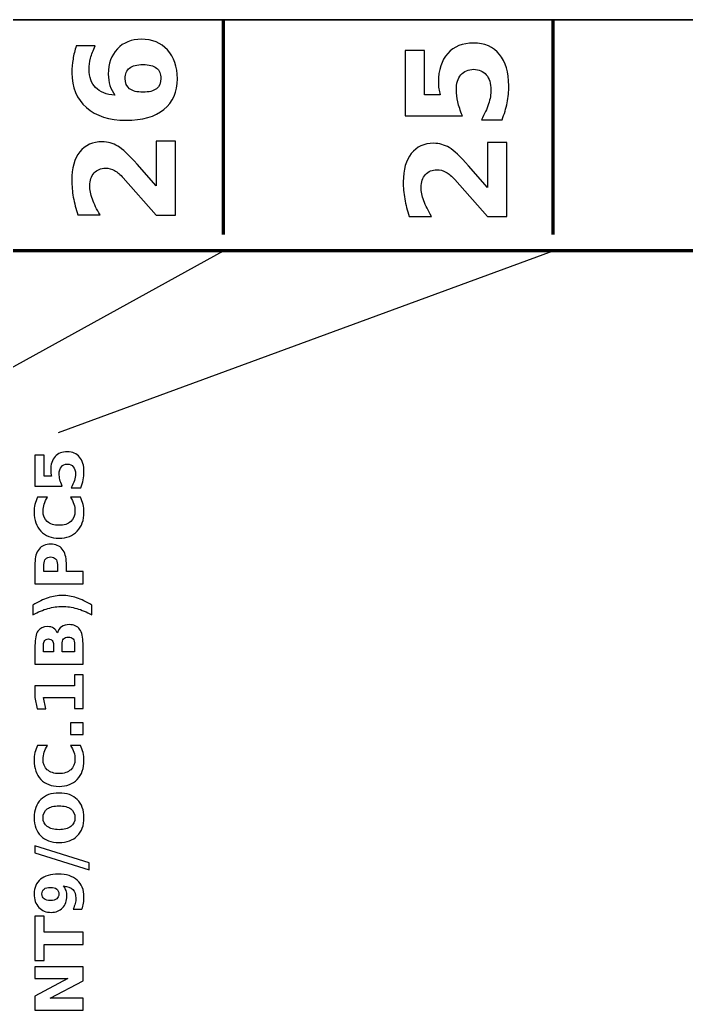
# Model space of a CAD drawing. Header units: centimetres. Extents: x -16.5 to -4.5, y -20.9 to -8.8.
# Drawn here: x -8.617 to -6.597, y -11.869 to -8.85 of the extents above; entities that cross this region are included whole.
import ezdxf

# ---------------------------------------------------------------- set-up
doc = ezdxf.new("R2010")
doc.units = ezdxf.units.CM
doc.header["$MEASUREMENT"] = 0
doc.layers.add('Layer 1', color=7, linetype='Continuous')

msp = doc.modelspace()

# ---------------------------------------------------------------- linework, layer by layer
at = {"layer": 'Layer 1', "color": 7, "lineweight": 35}
msp.add_open_spline([(-16.5, -8.85), (-16.5, -8.85), (-4.5, -8.85), (-4.5, -8.85), (-4.5, -8.85), (-4.5, -8.85), (-4.5, -20.85), (-4.5, -20.85), (-4.5, -20.85), (-4.5, -20.85), (-16.5, -20.85), (-16.5, -20.85), (-16.5, -20.85), (-16.5, -20.85), (-16.5, -8.85), (-16.5, -8.85)], degree=3, knots=[0, 0, 0, 0, 0.25, 0.25, 0.25, 0.25, 0.5, 0.5, 0.5, 0.5, 0.75, 0.75, 0.75, 0.75, 1, 1, 1, 1], dxfattribs=at)
at = {"layer": 'Layer 1', "color": 250, "lineweight": 106}
for points in [[(-8, -9.5), (-8, -9.5), (-8.00002, -8.85001), (-8.00002, -8.85001)], [(-7, -9.5), (-7, -9.5), (-7.00002, -8.85001), (-7.00002, -8.85001)], [(-8, -9.5), (-8, -9.5), (-8.00002, -9.05001), (-8.00002, -9.05001)], [(-7, -9.5), (-7, -9.5), (-7.00002, -9.05001), (-7.00002, -9.05001)]]:
    msp.add_open_spline(points, degree=3, dxfattribs=at)
at = {"layer": 'Layer 1', "color": 250}
for points, knots in [([(-8.44625, -8.92889), (-8.44625, -8.92889), (-8.38918, -8.92889), (-8.38918, -8.92889), (-8.38918, -8.92889), (-8.39538, -8.94201), (-8.39997, -8.95429), (-8.40293, -8.96586), (-8.40293, -8.96586), (-8.4059, -8.97743), (-8.40738, -8.98879), (-8.40738, -8.9998), (-8.40738, -8.9998), (-8.40738, -9.02351), (-8.40082, -9.04192), (-8.38762, -9.05518), (-8.38762, -9.05518), (-8.3745, -9.06838), (-8.35496, -9.07614), (-8.32906, -9.07833), (-8.32906, -9.07833), (-8.33577, -9.06923), (-8.34085, -9.05935), (-8.34423, -9.04876), (-8.34423, -9.04876), (-8.34762, -9.03818), (-8.34931, -9.02661), (-8.34931, -9.01405), (-8.34931, -9.01405), (-8.34931, -8.98251), (-8.34007, -8.95704), (-8.32158, -8.93771), (-8.32158, -8.93771), (-8.30317, -8.91831), (-8.27897, -8.90864), (-8.24905, -8.90864), (-8.24905, -8.90864), (-8.21596, -8.90864), (-8.1895, -8.91944), (-8.16954, -8.9411), (-8.16954, -8.9411), (-8.14964, -8.96269), (-8.13969, -8.99176), (-8.13969, -9.02809), (-8.13969, -9.02809), (-8.13969, -9.06817), (-8.15324, -9.09921), (-8.18033, -9.12122), (-8.18033, -9.12122), (-8.20736, -9.14317), (-8.24581, -9.15417), (-8.29555, -9.15417), (-8.29555, -9.15417), (-8.34649, -9.15417), (-8.38656, -9.14133), (-8.4157, -9.11565), (-8.4157, -9.11565), (-8.44484, -9.0899), (-8.45945, -9.05469), (-8.45945, -9.00989), (-8.45945, -9.00989), (-8.45945, -8.99571), (-8.45832, -8.98195), (-8.45613, -8.96854), (-8.45613, -8.96854), (-8.45394, -8.95521), (-8.45063, -8.94201), (-8.44625, -8.92889)], [0, 0, 0, 0, 0.0588235, 0.0588235, 0.0588235, 0.0588235, 0.1176471, 0.1176471, 0.1176471, 0.1176471, 0.1764706, 0.1764706, 0.1764706, 0.1764706, 0.2352941, 0.2352941, 0.2352941, 0.2352941, 0.2941176, 0.2941176, 0.2941176, 0.2941176, 0.3529412, 0.3529412, 0.3529412, 0.3529412, 0.4117647, 0.4117647, 0.4117647, 0.4117647, 0.4705882, 0.4705882, 0.4705882, 0.4705882, 0.5294118, 0.5294118, 0.5294118, 0.5294118, 0.5882353, 0.5882353, 0.5882353, 0.5882353, 0.6470588, 0.6470588, 0.6470588, 0.6470588, 0.7058824, 0.7058824, 0.7058824, 0.7058824, 0.7647059, 0.7647059, 0.7647059, 0.7647059, 0.8235294, 0.8235294, 0.8235294, 0.8235294, 0.8823529, 0.8823529, 0.8823529, 0.8823529, 0.9411765, 0.9411765, 0.9411765, 0.9411765, 1, 1, 1, 1]), ([(-7.44927, -9.14028), (-7.44927, -9.14028), (-7.44927, -8.94244), (-7.44927, -8.94244), (-7.44927, -8.94244), (-7.44927, -8.94244), (-7.39078, -8.94244), (-7.39078, -8.94244), (-7.39078, -8.94244), (-7.39078, -8.94244), (-7.39078, -9.07685), (-7.39078, -9.07685), (-7.39078, -9.07685), (-7.39078, -9.07685), (-7.34301, -9.07685), (-7.34301, -9.07685), (-7.34301, -9.07685), (-7.34463, -9.07078), (-7.3459, -9.06471), (-7.34682, -9.05857), (-7.34682, -9.05857), (-7.34774, -9.05244), (-7.34816, -9.04602), (-7.34816, -9.03945), (-7.34816, -9.03945), (-7.34816, -9.00178), (-7.33878, -8.9725), (-7.31994, -8.95154), (-7.31994, -8.95154), (-7.30117, -8.93059), (-7.27493, -8.92015), (-7.24134, -8.92015), (-7.24134, -8.92015), (-7.20797, -8.92015), (-7.18186, -8.93158), (-7.16296, -8.95436), (-7.16296, -8.95436), (-7.14412, -8.97715), (-7.13466, -9.00883), (-7.13466, -9.04933), (-7.13466, -9.04933), (-7.13466, -9.06683), (-7.13636, -9.08419), (-7.13974, -9.10133), (-7.13974, -9.10133), (-7.14313, -9.11848), (-7.14821, -9.13555), (-7.15512, -9.15248), (-7.15512, -9.15248), (-7.15512, -9.15248), (-7.21778, -9.15248), (-7.21778, -9.15248), (-7.21778, -9.15248), (-7.20811, -9.13569), (-7.20091, -9.11975), (-7.19605, -9.10465), (-7.19605, -9.10465), (-7.19125, -9.08955), (-7.18885, -9.0753), (-7.18885, -9.06196), (-7.18885, -9.06196), (-7.18885, -9.04263), (-7.19358, -9.02746), (-7.20303, -9.01638), (-7.20303, -9.01638), (-7.21241, -9.00531), (-7.22518, -8.99973), (-7.24127, -8.99973), (-7.24127, -8.99973), (-7.25757, -8.99973), (-7.27034, -9.00531), (-7.27972, -9.01638), (-7.27972, -9.01638), (-7.28911, -9.02746), (-7.29376, -9.04263), (-7.29376, -9.06196), (-7.29376, -9.06196), (-7.29376, -9.07339), (-7.29228, -9.0856), (-7.28932, -9.09851), (-7.28932, -9.09851), (-7.28636, -9.11149), (-7.28177, -9.12539), (-7.27556, -9.14028), (-7.27556, -9.14028), (-7.27556, -9.14028), (-7.44927, -9.14028), (-7.44927, -9.14028)], [0, 0, 0, 0, 0.0454545, 0.0454545, 0.0454545, 0.0454545, 0.0909091, 0.0909091, 0.0909091, 0.0909091, 0.1363636, 0.1363636, 0.1363636, 0.1363636, 0.1818182, 0.1818182, 0.1818182, 0.1818182, 0.2272727, 0.2272727, 0.2272727, 0.2272727, 0.2727273, 0.2727273, 0.2727273, 0.2727273, 0.3181818, 0.3181818, 0.3181818, 0.3181818, 0.3636364, 0.3636364, 0.3636364, 0.3636364, 0.4090909, 0.4090909, 0.4090909, 0.4090909, 0.4545455, 0.4545455, 0.4545455, 0.4545455, 0.5, 0.5, 0.5, 0.5, 0.5454545, 0.5454545, 0.5454545, 0.5454545, 0.5909091, 0.5909091, 0.5909091, 0.5909091, 0.6363636, 0.6363636, 0.6363636, 0.6363636, 0.6818182, 0.6818182, 0.6818182, 0.6818182, 0.7272727, 0.7272727, 0.7272727, 0.7272727, 0.7727273, 0.7727273, 0.7727273, 0.7727273, 0.8181818, 0.8181818, 0.8181818, 0.8181818, 0.8636364, 0.8636364, 0.8636364, 0.8636364, 0.9090909, 0.9090909, 0.9090909, 0.9090909, 0.9545455, 0.9545455, 0.9545455, 0.9545455, 1, 1, 1, 1]), ([(-8.29802, -9.02725), (-8.29802, -9.04121), (-8.2935, -9.05166), (-8.28447, -9.05857), (-8.28447, -9.05857), (-8.27544, -9.06556), (-8.26189, -9.06901), (-8.24383, -9.06901), (-8.24383, -9.06901), (-8.22584, -9.06901), (-8.21229, -9.06556), (-8.20326, -9.05857), (-8.20326, -9.05857), (-8.19423, -9.05166), (-8.18972, -9.04121), (-8.18972, -9.02725), (-8.18972, -9.02725), (-8.18972, -9.0132), (-8.19423, -9.00269), (-8.20326, -8.99578), (-8.20326, -8.99578), (-8.21229, -8.98879), (-8.22584, -8.98534), (-8.24383, -8.98534), (-8.24383, -8.98534), (-8.26189, -8.98534), (-8.27544, -8.98879), (-8.28447, -8.99578), (-8.28447, -8.99578), (-8.2935, -9.00269), (-8.29802, -9.0132), (-8.29802, -9.02725)], [0, 0, 0, 0, 0.125, 0.125, 0.125, 0.125, 0.25, 0.25, 0.25, 0.25, 0.375, 0.375, 0.375, 0.375, 0.5, 0.5, 0.5, 0.5, 0.625, 0.625, 0.625, 0.625, 0.75, 0.75, 0.75, 0.75, 0.875, 0.875, 0.875, 0.875, 1, 1, 1, 1]), ([(-8.20418, -9.353), (-8.20418, -9.353), (-8.20418, -9.21718), (-8.20418, -9.21718), (-8.20418, -9.21718), (-8.20418, -9.21718), (-8.14569, -9.21718), (-8.14569, -9.21718), (-8.14569, -9.21718), (-8.14569, -9.21718), (-8.14569, -9.44148), (-8.14569, -9.44148), (-8.14569, -9.44148), (-8.14569, -9.44148), (-8.20418, -9.44148), (-8.20418, -9.44148), (-8.20418, -9.44148), (-8.20418, -9.44148), (-8.30359, -9.3288), (-8.30359, -9.3288), (-8.30359, -9.3288), (-8.31269, -9.31871), (-8.32158, -9.3113), (-8.33026, -9.3065), (-8.33026, -9.3065), (-8.33894, -9.30164), (-8.34797, -9.29924), (-8.35736, -9.29924), (-8.35736, -9.29924), (-8.37182, -9.29924), (-8.38346, -9.30411), (-8.39228, -9.31384), (-8.39228, -9.31384), (-8.4011, -9.32351), (-8.40547, -9.33642), (-8.40547, -9.35258), (-8.40547, -9.35258), (-8.40547, -9.36499), (-8.40279, -9.37854), (-8.3975, -9.39329), (-8.3975, -9.39329), (-8.39221, -9.40803), (-8.38431, -9.42384), (-8.37386, -9.44063), (-8.37386, -9.44063), (-8.37386, -9.44063), (-8.44167, -9.44063), (-8.44167, -9.44063), (-8.44167, -9.44063), (-8.44759, -9.42271), (-8.45211, -9.405), (-8.45521, -9.3875), (-8.45521, -9.3875), (-8.45832, -9.37), (-8.45987, -9.35286), (-8.45987, -9.336), (-8.45987, -9.336), (-8.45987, -9.2991), (-8.45176, -9.27038), (-8.43546, -9.24992), (-8.43546, -9.24992), (-8.41923, -9.22946), (-8.39658, -9.21923), (-8.36744, -9.21923), (-8.36744, -9.21923), (-8.35065, -9.21923), (-8.33499, -9.2236), (-8.32045, -9.23228), (-8.32045, -9.23228), (-8.30592, -9.24096), (-8.28645, -9.25923), (-8.26204, -9.28703), (-8.26204, -9.28703), (-8.26204, -9.28703), (-8.20418, -9.353), (-8.20418, -9.353)], [0, 0, 0, 0, 0.0526316, 0.0526316, 0.0526316, 0.0526316, 0.1052632, 0.1052632, 0.1052632, 0.1052632, 0.1578947, 0.1578947, 0.1578947, 0.1578947, 0.2105263, 0.2105263, 0.2105263, 0.2105263, 0.2631579, 0.2631579, 0.2631579, 0.2631579, 0.3157895, 0.3157895, 0.3157895, 0.3157895, 0.3684211, 0.3684211, 0.3684211, 0.3684211, 0.4210526, 0.4210526, 0.4210526, 0.4210526, 0.4736842, 0.4736842, 0.4736842, 0.4736842, 0.5263158, 0.5263158, 0.5263158, 0.5263158, 0.5789474, 0.5789474, 0.5789474, 0.5789474, 0.6315789, 0.6315789, 0.6315789, 0.6315789, 0.6842105, 0.6842105, 0.6842105, 0.6842105, 0.7368421, 0.7368421, 0.7368421, 0.7368421, 0.7894737, 0.7894737, 0.7894737, 0.7894737, 0.8421053, 0.8421053, 0.8421053, 0.8421053, 0.8947368, 0.8947368, 0.8947368, 0.8947368, 0.9473684, 0.9473684, 0.9473684, 0.9473684, 1, 1, 1, 1]), ([(-7.19915, -9.35773), (-7.19915, -9.35773), (-7.19915, -9.22191), (-7.19915, -9.22191), (-7.19915, -9.22191), (-7.19915, -9.22191), (-7.14066, -9.22191), (-7.14066, -9.22191), (-7.14066, -9.22191), (-7.14066, -9.22191), (-7.14066, -9.44621), (-7.14066, -9.44621), (-7.14066, -9.44621), (-7.14066, -9.44621), (-7.19915, -9.44621), (-7.19915, -9.44621), (-7.19915, -9.44621), (-7.19915, -9.44621), (-7.29856, -9.33353), (-7.29856, -9.33353), (-7.29856, -9.33353), (-7.30766, -9.32344), (-7.31655, -9.31603), (-7.32523, -9.31123), (-7.32523, -9.31123), (-7.33391, -9.30637), (-7.34294, -9.30397), (-7.35233, -9.30397), (-7.35233, -9.30397), (-7.36679, -9.30397), (-7.37843, -9.30884), (-7.38725, -9.31857), (-7.38725, -9.31857), (-7.39607, -9.32824), (-7.40044, -9.34115), (-7.40044, -9.35731), (-7.40044, -9.35731), (-7.40044, -9.36972), (-7.39776, -9.38327), (-7.39247, -9.39802), (-7.39247, -9.39802), (-7.38718, -9.41276), (-7.37928, -9.42857), (-7.36883, -9.44536), (-7.36883, -9.44536), (-7.36883, -9.44536), (-7.43664, -9.44536), (-7.43664, -9.44536), (-7.43664, -9.44536), (-7.44256, -9.42744), (-7.44708, -9.40973), (-7.45018, -9.39223), (-7.45018, -9.39223), (-7.45329, -9.37473), (-7.45484, -9.35759), (-7.45484, -9.34073), (-7.45484, -9.34073), (-7.45484, -9.30383), (-7.44673, -9.27511), (-7.43043, -9.25465), (-7.43043, -9.25465), (-7.4142, -9.23419), (-7.39155, -9.22396), (-7.36241, -9.22396), (-7.36241, -9.22396), (-7.34562, -9.22396), (-7.32996, -9.22833), (-7.31542, -9.23701), (-7.31542, -9.23701), (-7.30089, -9.24569), (-7.28142, -9.26396), (-7.25701, -9.29176), (-7.25701, -9.29176), (-7.25701, -9.29176), (-7.19915, -9.35773), (-7.19915, -9.35773)], [0, 0, 0, 0, 0.0526316, 0.0526316, 0.0526316, 0.0526316, 0.1052632, 0.1052632, 0.1052632, 0.1052632, 0.1578947, 0.1578947, 0.1578947, 0.1578947, 0.2105263, 0.2105263, 0.2105263, 0.2105263, 0.2631579, 0.2631579, 0.2631579, 0.2631579, 0.3157895, 0.3157895, 0.3157895, 0.3157895, 0.3684211, 0.3684211, 0.3684211, 0.3684211, 0.4210526, 0.4210526, 0.4210526, 0.4210526, 0.4736842, 0.4736842, 0.4736842, 0.4736842, 0.5263158, 0.5263158, 0.5263158, 0.5263158, 0.5789474, 0.5789474, 0.5789474, 0.5789474, 0.6315789, 0.6315789, 0.6315789, 0.6315789, 0.6842105, 0.6842105, 0.6842105, 0.6842105, 0.7368421, 0.7368421, 0.7368421, 0.7368421, 0.7894737, 0.7894737, 0.7894737, 0.7894737, 0.8421053, 0.8421053, 0.8421053, 0.8421053, 0.8947368, 0.8947368, 0.8947368, 0.8947368, 0.9473684, 0.9473684, 0.9473684, 0.9473684, 1, 1, 1, 1]), ([(-8.57158, -10.2625), (-8.57158, -10.2625), (-8.57158, -10.16903), (-8.57158, -10.16903), (-8.57158, -10.16903), (-8.57158, -10.16903), (-8.54395, -10.16903), (-8.54395, -10.16903), (-8.54395, -10.16903), (-8.54395, -10.16903), (-8.54395, -10.23253), (-8.54395, -10.23253), (-8.54395, -10.23253), (-8.54395, -10.23253), (-8.52138, -10.23253), (-8.52138, -10.23253), (-8.52138, -10.23253), (-8.52215, -10.22967), (-8.52275, -10.2268), (-8.52318, -10.2239), (-8.52318, -10.2239), (-8.52361, -10.221), (-8.52381, -10.21797), (-8.52381, -10.21487), (-8.52381, -10.21487), (-8.52381, -10.19707), (-8.51938, -10.18323), (-8.51048, -10.17333), (-8.51048, -10.17333), (-8.50161, -10.16343), (-8.48921, -10.1585), (-8.47335, -10.1585), (-8.47335, -10.1585), (-8.45758, -10.1585), (-8.44525, -10.1639), (-8.43631, -10.17467), (-8.43631, -10.17467), (-8.42741, -10.18543), (-8.42295, -10.2004), (-8.42295, -10.21953), (-8.42295, -10.21953), (-8.42295, -10.2278), (-8.42375, -10.236), (-8.42535, -10.2441), (-8.42535, -10.2441), (-8.42695, -10.2522), (-8.42935, -10.26027), (-8.43261, -10.26827), (-8.43261, -10.26827), (-8.43261, -10.26827), (-8.46221, -10.26827), (-8.46221, -10.26827), (-8.46221, -10.26827), (-8.45765, -10.26033), (-8.45425, -10.2528), (-8.45195, -10.24567), (-8.45195, -10.24567), (-8.44968, -10.23853), (-8.44855, -10.2318), (-8.44855, -10.2255), (-8.44855, -10.2255), (-8.44855, -10.21637), (-8.45078, -10.2092), (-8.45525, -10.20397), (-8.45525, -10.20397), (-8.45968, -10.19873), (-8.46571, -10.1961), (-8.47331, -10.1961), (-8.47331, -10.1961), (-8.48101, -10.1961), (-8.48705, -10.19873), (-8.49148, -10.20397), (-8.49148, -10.20397), (-8.49591, -10.2092), (-8.49811, -10.21637), (-8.49811, -10.2255), (-8.49811, -10.2255), (-8.49811, -10.2309), (-8.49741, -10.23667), (-8.49601, -10.24277), (-8.49601, -10.24277), (-8.49461, -10.2489), (-8.49245, -10.25547), (-8.48951, -10.2625), (-8.48951, -10.2625), (-8.48951, -10.2625), (-8.57158, -10.2625), (-8.57158, -10.2625)], [0, 0, 0, 0, 0.0454545, 0.0454545, 0.0454545, 0.0454545, 0.0909091, 0.0909091, 0.0909091, 0.0909091, 0.1363636, 0.1363636, 0.1363636, 0.1363636, 0.1818182, 0.1818182, 0.1818182, 0.1818182, 0.2272727, 0.2272727, 0.2272727, 0.2272727, 0.2727273, 0.2727273, 0.2727273, 0.2727273, 0.3181818, 0.3181818, 0.3181818, 0.3181818, 0.3636364, 0.3636364, 0.3636364, 0.3636364, 0.4090909, 0.4090909, 0.4090909, 0.4090909, 0.4545455, 0.4545455, 0.4545455, 0.4545455, 0.5, 0.5, 0.5, 0.5, 0.5454545, 0.5454545, 0.5454545, 0.5454545, 0.5909091, 0.5909091, 0.5909091, 0.5909091, 0.6363636, 0.6363636, 0.6363636, 0.6363636, 0.6818182, 0.6818182, 0.6818182, 0.6818182, 0.7272727, 0.7272727, 0.7272727, 0.7272727, 0.7727273, 0.7727273, 0.7727273, 0.7727273, 0.8181818, 0.8181818, 0.8181818, 0.8181818, 0.8636364, 0.8636364, 0.8636364, 0.8636364, 0.9090909, 0.9090909, 0.9090909, 0.9090909, 0.9545455, 0.9545455, 0.9545455, 0.9545455, 1, 1, 1, 1]), ([(-8.43378, -10.29647), (-8.43021, -10.30337), (-8.42751, -10.31057), (-8.42568, -10.31807), (-8.42568, -10.31807), (-8.42385, -10.32554), (-8.42295, -10.33337), (-8.42295, -10.3415), (-8.42295, -10.3415), (-8.42295, -10.36577), (-8.42975, -10.385), (-8.44331, -10.3992), (-8.44331, -10.3992), (-8.45688, -10.4134), (-8.47528, -10.4205), (-8.49855, -10.4205), (-8.49855, -10.4205), (-8.52185, -10.4205), (-8.54028, -10.4134), (-8.55385, -10.3992), (-8.55385, -10.3992), (-8.56741, -10.385), (-8.57421, -10.36577), (-8.57421, -10.3415), (-8.57421, -10.3415), (-8.57421, -10.33337), (-8.57331, -10.32554), (-8.57148, -10.31807), (-8.57148, -10.31807), (-8.56965, -10.31057), (-8.56695, -10.30337), (-8.56338, -10.29647), (-8.56338, -10.29647), (-8.56338, -10.29647), (-8.53321, -10.29647), (-8.53321, -10.29647), (-8.53321, -10.29647), (-8.53798, -10.30344), (-8.54145, -10.3103), (-8.54365, -10.31707), (-8.54365, -10.31707), (-8.54588, -10.32384), (-8.54698, -10.33097), (-8.54698, -10.33847), (-8.54698, -10.33847), (-8.54698, -10.35187), (-8.54268, -10.36244), (-8.53408, -10.3701), (-8.53408, -10.3701), (-8.52548, -10.3778), (-8.51365, -10.38164), (-8.49855, -10.38164), (-8.49855, -10.38164), (-8.48348, -10.38164), (-8.47168, -10.3778), (-8.46308, -10.3701), (-8.46308, -10.3701), (-8.45448, -10.36244), (-8.45018, -10.35187), (-8.45018, -10.33847), (-8.45018, -10.33847), (-8.45018, -10.33097), (-8.45128, -10.32384), (-8.45351, -10.31707), (-8.45351, -10.31707), (-8.45571, -10.3103), (-8.45918, -10.30344), (-8.46395, -10.29647), (-8.46395, -10.29647), (-8.46395, -10.29647), (-8.43378, -10.29647), (-8.43378, -10.29647)], [0, 0, 0, 0, 0.0555556, 0.0555556, 0.0555556, 0.0555556, 0.1111111, 0.1111111, 0.1111111, 0.1111111, 0.1666667, 0.1666667, 0.1666667, 0.1666667, 0.2222222, 0.2222222, 0.2222222, 0.2222222, 0.2777778, 0.2777778, 0.2777778, 0.2777778, 0.3333333, 0.3333333, 0.3333333, 0.3333333, 0.3888889, 0.3888889, 0.3888889, 0.3888889, 0.4444444, 0.4444444, 0.4444444, 0.4444444, 0.5, 0.5, 0.5, 0.5, 0.5555556, 0.5555556, 0.5555556, 0.5555556, 0.6111111, 0.6111111, 0.6111111, 0.6111111, 0.6666667, 0.6666667, 0.6666667, 0.6666667, 0.7222222, 0.7222222, 0.7222222, 0.7222222, 0.7777778, 0.7777778, 0.7777778, 0.7777778, 0.8333333, 0.8333333, 0.8333333, 0.8333333, 0.8888889, 0.8888889, 0.8888889, 0.8888889, 0.9444444, 0.9444444, 0.9444444, 0.9444444, 1, 1, 1, 1]), ([(-8.57158, -10.55867), (-8.57158, -10.55867), (-8.57158, -10.49627), (-8.57158, -10.49627), (-8.57158, -10.49627), (-8.57158, -10.47771), (-8.56745, -10.46347), (-8.55921, -10.45354), (-8.55921, -10.45354), (-8.55098, -10.44361), (-8.53925, -10.43864), (-8.52401, -10.43864), (-8.52401, -10.43864), (-8.50875, -10.43864), (-8.49698, -10.44361), (-8.48875, -10.45354), (-8.48875, -10.45354), (-8.48051, -10.46347), (-8.47638, -10.47771), (-8.47638, -10.49627), (-8.47638, -10.49627), (-8.47638, -10.49627), (-8.47638, -10.52107), (-8.47638, -10.52107), (-8.47638, -10.52107), (-8.47638, -10.52107), (-8.42578, -10.52107), (-8.42578, -10.52107), (-8.42578, -10.52107), (-8.42578, -10.52107), (-8.42578, -10.55867), (-8.42578, -10.55867), (-8.42578, -10.55867), (-8.42578, -10.55867), (-8.57158, -10.55867), (-8.57158, -10.55867)], [0, 0, 0, 0, 0.1111111, 0.1111111, 0.1111111, 0.1111111, 0.2222222, 0.2222222, 0.2222222, 0.2222222, 0.3333333, 0.3333333, 0.3333333, 0.3333333, 0.4444444, 0.4444444, 0.4444444, 0.4444444, 0.5555556, 0.5555556, 0.5555556, 0.5555556, 0.6666667, 0.6666667, 0.6666667, 0.6666667, 0.7777778, 0.7777778, 0.7777778, 0.7777778, 0.8888889, 0.8888889, 0.8888889, 0.8888889, 1, 1, 1, 1]), ([(-8.54435, -10.52107), (-8.54435, -10.52107), (-8.50361, -10.52107), (-8.50361, -10.52107), (-8.50361, -10.52107), (-8.50361, -10.52107), (-8.50361, -10.50027), (-8.50361, -10.50027), (-8.50361, -10.50027), (-8.50361, -10.49297), (-8.50538, -10.48734), (-8.50895, -10.48337), (-8.50895, -10.48337), (-8.51248, -10.47941), (-8.51751, -10.47741), (-8.52401, -10.47741), (-8.52401, -10.47741), (-8.53055, -10.47741), (-8.53555, -10.47941), (-8.53908, -10.48337), (-8.53908, -10.48337), (-8.54258, -10.48734), (-8.54435, -10.49297), (-8.54435, -10.50027), (-8.54435, -10.50027), (-8.54435, -10.50027), (-8.54435, -10.52107), (-8.54435, -10.52107)], [0, 0, 0, 0, 0.1428571, 0.1428571, 0.1428571, 0.1428571, 0.2857143, 0.2857143, 0.2857143, 0.2857143, 0.4285714, 0.4285714, 0.4285714, 0.4285714, 0.5714286, 0.5714286, 0.5714286, 0.5714286, 0.7142857, 0.7142857, 0.7142857, 0.7142857, 0.8571429, 0.8571429, 0.8571429, 0.8571429, 1, 1, 1, 1]), ([(-8.39941, -10.65244), (-8.41491, -10.64411), (-8.43005, -10.63784), (-8.44481, -10.63367), (-8.44481, -10.63367), (-8.45961, -10.62951), (-8.47418, -10.62744), (-8.48858, -10.62744), (-8.48858, -10.62744), (-8.50298, -10.62744), (-8.51755, -10.62951), (-8.53228, -10.63367), (-8.53228, -10.63367), (-8.54701, -10.63784), (-8.56211, -10.64411), (-8.57755, -10.65244), (-8.57755, -10.65244), (-8.57755, -10.65244), (-8.57755, -10.62344), (-8.57755, -10.62344), (-8.57755, -10.62344), (-8.56158, -10.61354), (-8.54631, -10.60621), (-8.53168, -10.60141), (-8.53168, -10.60141), (-8.51708, -10.59664), (-8.50265, -10.59424), (-8.48838, -10.59424), (-8.48838, -10.59424), (-8.47411, -10.59424), (-8.45975, -10.59661), (-8.44528, -10.60137), (-8.44528, -10.60137), (-8.43078, -10.60611), (-8.41548, -10.61347), (-8.39941, -10.62344), (-8.39941, -10.62344), (-8.39941, -10.62344), (-8.39941, -10.65244), (-8.39941, -10.65244)], [0, 0, 0, 0, 0.1, 0.1, 0.1, 0.1, 0.2, 0.2, 0.2, 0.2, 0.3, 0.3, 0.3, 0.3, 0.4, 0.4, 0.4, 0.4, 0.5, 0.5, 0.5, 0.5, 0.6, 0.6, 0.6, 0.6, 0.7, 0.7, 0.7, 0.7, 0.8, 0.8, 0.8, 0.8, 0.9, 0.9, 0.9, 0.9, 1, 1, 1, 1]), ([(-8.50381, -10.70787), (-8.50148, -10.6998), (-8.49715, -10.69354), (-8.49081, -10.6891), (-8.49081, -10.6891), (-8.48451, -10.68467), (-8.47675, -10.68247), (-8.46758, -10.68247), (-8.46758, -10.68247), (-8.45351, -10.68247), (-8.44305, -10.68724), (-8.43615, -10.69674), (-8.43615, -10.69674), (-8.42925, -10.70624), (-8.42578, -10.7207), (-8.42578, -10.7401), (-8.42578, -10.7401), (-8.42578, -10.7401), (-8.42578, -10.8025), (-8.42578, -10.8025), (-8.42578, -10.8025), (-8.42578, -10.8025), (-8.57158, -10.8025), (-8.57158, -10.8025), (-8.57158, -10.8025), (-8.57158, -10.8025), (-8.57158, -10.74607), (-8.57158, -10.74607), (-8.57158, -10.74607), (-8.57158, -10.7258), (-8.56851, -10.71114), (-8.56241, -10.70207), (-8.56241, -10.70207), (-8.55628, -10.69297), (-8.54648, -10.68844), (-8.53301, -10.68844), (-8.53301, -10.68844), (-8.52591, -10.68844), (-8.51988, -10.6901), (-8.51488, -10.6934), (-8.51488, -10.6934), (-8.50991, -10.69674), (-8.50621, -10.70154), (-8.50381, -10.70787)], [0, 0, 0, 0, 0.0909091, 0.0909091, 0.0909091, 0.0909091, 0.1818182, 0.1818182, 0.1818182, 0.1818182, 0.2727273, 0.2727273, 0.2727273, 0.2727273, 0.3636364, 0.3636364, 0.3636364, 0.3636364, 0.4545455, 0.4545455, 0.4545455, 0.4545455, 0.5454545, 0.5454545, 0.5454545, 0.5454545, 0.6363636, 0.6363636, 0.6363636, 0.6363636, 0.7272727, 0.7272727, 0.7272727, 0.7272727, 0.8181818, 0.8181818, 0.8181818, 0.8181818, 0.9090909, 0.9090909, 0.9090909, 0.9090909, 1, 1, 1, 1]), ([(-8.51515, -10.7441), (-8.51515, -10.73817), (-8.51645, -10.73367), (-8.51905, -10.73064), (-8.51905, -10.73064), (-8.52165, -10.72757), (-8.52548, -10.72604), (-8.53055, -10.72604), (-8.53055, -10.72604), (-8.53558, -10.72604), (-8.53938, -10.72757), (-8.54201, -10.73064), (-8.54201, -10.73064), (-8.54465, -10.73367), (-8.54598, -10.73817), (-8.54598, -10.7441), (-8.54598, -10.7441), (-8.54598, -10.7441), (-8.54598, -10.7649), (-8.54598, -10.7649), (-8.54598, -10.7649), (-8.54598, -10.7649), (-8.51515, -10.7649), (-8.51515, -10.7649), (-8.51515, -10.7649), (-8.51515, -10.7649), (-8.51515, -10.7441), (-8.51515, -10.7441)], [0, 0, 0, 0, 0.1428571, 0.1428571, 0.1428571, 0.1428571, 0.2857143, 0.2857143, 0.2857143, 0.2857143, 0.4285714, 0.4285714, 0.4285714, 0.4285714, 0.5714286, 0.5714286, 0.5714286, 0.5714286, 0.7142857, 0.7142857, 0.7142857, 0.7142857, 0.8571429, 0.8571429, 0.8571429, 0.8571429, 1, 1, 1, 1]), ([(-8.45138, -10.74284), (-8.45138, -10.73527), (-8.45298, -10.7296), (-8.45615, -10.72577), (-8.45615, -10.72577), (-8.45935, -10.72197), (-8.46418, -10.72007), (-8.47061, -10.72007), (-8.47061, -10.72007), (-8.47691, -10.72007), (-8.48165, -10.72197), (-8.48481, -10.72574), (-8.48481, -10.72574), (-8.48798, -10.7295), (-8.48955, -10.7352), (-8.48955, -10.74284), (-8.48955, -10.74284), (-8.48955, -10.74284), (-8.48955, -10.7649), (-8.48955, -10.7649), (-8.48955, -10.7649), (-8.48955, -10.7649), (-8.45138, -10.7649), (-8.45138, -10.7649), (-8.45138, -10.7649), (-8.45138, -10.7649), (-8.45138, -10.74284), (-8.45138, -10.74284)], [0, 0, 0, 0, 0.1428571, 0.1428571, 0.1428571, 0.1428571, 0.2857143, 0.2857143, 0.2857143, 0.2857143, 0.4285714, 0.4285714, 0.4285714, 0.4285714, 0.5714286, 0.5714286, 0.5714286, 0.5714286, 0.7142857, 0.7142857, 0.7142857, 0.7142857, 0.8571429, 0.8571429, 0.8571429, 0.8571429, 1, 1, 1, 1]), ([(-8.45175, -10.93661), (-8.45175, -10.93661), (-8.45175, -10.90341), (-8.45175, -10.90341), (-8.45175, -10.90341), (-8.45175, -10.90341), (-8.54598, -10.90341), (-8.54598, -10.90341), (-8.54598, -10.90341), (-8.54598, -10.90341), (-8.53895, -10.93747), (-8.53895, -10.93747), (-8.53895, -10.93747), (-8.53895, -10.93747), (-8.56455, -10.93747), (-8.56455, -10.93747), (-8.56455, -10.93747), (-8.56455, -10.93747), (-8.57158, -10.90361), (-8.57158, -10.90361), (-8.57158, -10.90361), (-8.57158, -10.90361), (-8.57158, -10.86787), (-8.57158, -10.86787), (-8.57158, -10.86787), (-8.57158, -10.86787), (-8.45175, -10.86787), (-8.45175, -10.86787), (-8.45175, -10.86787), (-8.45175, -10.86787), (-8.45175, -10.83467), (-8.45175, -10.83467), (-8.45175, -10.83467), (-8.45175, -10.83467), (-8.42578, -10.83467), (-8.42578, -10.83467), (-8.42578, -10.83467), (-8.42578, -10.83467), (-8.42578, -10.93661), (-8.42578, -10.93661), (-8.42578, -10.93661), (-8.42578, -10.93661), (-8.45175, -10.93661), (-8.45175, -10.93661)], [0, 0, 0, 0, 0.0909091, 0.0909091, 0.0909091, 0.0909091, 0.1818182, 0.1818182, 0.1818182, 0.1818182, 0.2727273, 0.2727273, 0.2727273, 0.2727273, 0.3636364, 0.3636364, 0.3636364, 0.3636364, 0.4545455, 0.4545455, 0.4545455, 0.4545455, 0.5454545, 0.5454545, 0.5454545, 0.5454545, 0.6363636, 0.6363636, 0.6363636, 0.6363636, 0.7272727, 0.7272727, 0.7272727, 0.7272727, 0.8181818, 0.8181818, 0.8181818, 0.8181818, 0.9090909, 0.9090909, 0.9090909, 0.9090909, 1, 1, 1, 1]), ([(-8.46358, -11.01561), (-8.46358, -11.01561), (-8.46358, -10.98044), (-8.46358, -10.98044), (-8.46358, -10.98044), (-8.46358, -10.98044), (-8.42578, -10.98044), (-8.42578, -10.98044), (-8.42578, -10.98044), (-8.42578, -10.98044), (-8.42578, -11.01561), (-8.42578, -11.01561), (-8.42578, -11.01561), (-8.42578, -11.01561), (-8.46358, -11.01561), (-8.46358, -11.01561)], [0, 0, 0, 0, 0.25, 0.25, 0.25, 0.25, 0.5, 0.5, 0.5, 0.5, 0.75, 0.75, 0.75, 0.75, 1, 1, 1, 1]), ([(-8.43378, -11.04878), (-8.43021, -11.05568), (-8.42751, -11.06288), (-8.42568, -11.07038), (-8.42568, -11.07038), (-8.42385, -11.07785), (-8.42295, -11.08568), (-8.42295, -11.09381), (-8.42295, -11.09381), (-8.42295, -11.11808), (-8.42975, -11.13731), (-8.44331, -11.15151), (-8.44331, -11.15151), (-8.45688, -11.16571), (-8.47528, -11.17281), (-8.49855, -11.17281), (-8.49855, -11.17281), (-8.52185, -11.17281), (-8.54028, -11.16571), (-8.55385, -11.15151), (-8.55385, -11.15151), (-8.56741, -11.13731), (-8.57421, -11.11808), (-8.57421, -11.09381), (-8.57421, -11.09381), (-8.57421, -11.08568), (-8.57331, -11.07785), (-8.57148, -11.07038), (-8.57148, -11.07038), (-8.56965, -11.06288), (-8.56695, -11.05568), (-8.56338, -11.04878), (-8.56338, -11.04878), (-8.56338, -11.04878), (-8.53321, -11.04878), (-8.53321, -11.04878), (-8.53321, -11.04878), (-8.53798, -11.05575), (-8.54145, -11.06261), (-8.54365, -11.06938), (-8.54365, -11.06938), (-8.54588, -11.07615), (-8.54698, -11.08328), (-8.54698, -11.09078), (-8.54698, -11.09078), (-8.54698, -11.10418), (-8.54268, -11.11475), (-8.53408, -11.12241), (-8.53408, -11.12241), (-8.52548, -11.13011), (-8.51365, -11.13395), (-8.49855, -11.13395), (-8.49855, -11.13395), (-8.48348, -11.13395), (-8.47168, -11.13011), (-8.46308, -11.12241), (-8.46308, -11.12241), (-8.45448, -11.11475), (-8.45018, -11.10418), (-8.45018, -11.09078), (-8.45018, -11.09078), (-8.45018, -11.08328), (-8.45128, -11.07615), (-8.45351, -11.06938), (-8.45351, -11.06938), (-8.45571, -11.06261), (-8.45918, -11.05575), (-8.46395, -11.04878), (-8.46395, -11.04878), (-8.46395, -11.04878), (-8.43378, -11.04878), (-8.43378, -11.04878)], [0, 0, 0, 0, 0.0555556, 0.0555556, 0.0555556, 0.0555556, 0.1111111, 0.1111111, 0.1111111, 0.1111111, 0.1666667, 0.1666667, 0.1666667, 0.1666667, 0.2222222, 0.2222222, 0.2222222, 0.2222222, 0.2777778, 0.2777778, 0.2777778, 0.2777778, 0.3333333, 0.3333333, 0.3333333, 0.3333333, 0.3888889, 0.3888889, 0.3888889, 0.3888889, 0.4444444, 0.4444444, 0.4444444, 0.4444444, 0.5, 0.5, 0.5, 0.5, 0.5555556, 0.5555556, 0.5555556, 0.5555556, 0.6111111, 0.6111111, 0.6111111, 0.6111111, 0.6666667, 0.6666667, 0.6666667, 0.6666667, 0.7222222, 0.7222222, 0.7222222, 0.7222222, 0.7777778, 0.7777778, 0.7777778, 0.7777778, 0.8333333, 0.8333333, 0.8333333, 0.8333333, 0.8888889, 0.8888889, 0.8888889, 0.8888889, 0.9444444, 0.9444444, 0.9444444, 0.9444444, 1, 1, 1, 1]), ([(-8.57421, -11.26784), (-8.57421, -11.24441), (-8.56751, -11.22604), (-8.55408, -11.21278), (-8.55408, -11.21278), (-8.54068, -11.19948), (-8.52215, -11.19284), (-8.49855, -11.19284), (-8.49855, -11.19284), (-8.47498, -11.19284), (-8.45648, -11.19948), (-8.44308, -11.21278), (-8.44308, -11.21278), (-8.42965, -11.22604), (-8.42295, -11.24441), (-8.42295, -11.26784), (-8.42295, -11.26784), (-8.42295, -11.29121), (-8.42965, -11.30954), (-8.44308, -11.32288), (-8.44308, -11.32288), (-8.45648, -11.33618), (-8.47498, -11.34284), (-8.49855, -11.34284), (-8.49855, -11.34284), (-8.52215, -11.34284), (-8.54068, -11.33618), (-8.55408, -11.32288), (-8.55408, -11.32288), (-8.56751, -11.30954), (-8.57421, -11.29121), (-8.57421, -11.26784)], [0, 0, 0, 0, 0.125, 0.125, 0.125, 0.125, 0.25, 0.25, 0.25, 0.25, 0.375, 0.375, 0.375, 0.375, 0.5, 0.5, 0.5, 0.5, 0.625, 0.625, 0.625, 0.625, 0.75, 0.75, 0.75, 0.75, 0.875, 0.875, 0.875, 0.875, 1, 1, 1, 1]), ([(-8.54698, -11.26784), (-8.54698, -11.27931), (-8.54275, -11.28818), (-8.53428, -11.29451), (-8.53428, -11.29451), (-8.52581, -11.30081), (-8.51391, -11.30398), (-8.49855, -11.30398), (-8.49855, -11.30398), (-8.48321, -11.30398), (-8.47135, -11.30081), (-8.46288, -11.29451), (-8.46288, -11.29451), (-8.45441, -11.28818), (-8.45018, -11.27931), (-8.45018, -11.26784), (-8.45018, -11.26784), (-8.45018, -11.25631), (-8.45441, -11.24741), (-8.46288, -11.24108), (-8.46288, -11.24108), (-8.47135, -11.23478), (-8.48321, -11.23161), (-8.49855, -11.23161), (-8.49855, -11.23161), (-8.51391, -11.23161), (-8.52581, -11.23478), (-8.53428, -11.24108), (-8.53428, -11.24108), (-8.54275, -11.24741), (-8.54698, -11.25631), (-8.54698, -11.26784)], [0, 0, 0, 0, 0.125, 0.125, 0.125, 0.125, 0.25, 0.25, 0.25, 0.25, 0.375, 0.375, 0.375, 0.375, 0.5, 0.5, 0.5, 0.5, 0.625, 0.625, 0.625, 0.625, 0.75, 0.75, 0.75, 0.75, 0.875, 0.875, 0.875, 0.875, 1, 1, 1, 1]), ([(-8.57158, -11.37447), (-8.57158, -11.37447), (-8.57158, -11.35281), (-8.57158, -11.35281), (-8.57158, -11.35281), (-8.57158, -11.35281), (-8.40721, -11.40427), (-8.40721, -11.40427), (-8.40721, -11.40427), (-8.40721, -11.40427), (-8.40721, -11.42584), (-8.40721, -11.42584), (-8.40721, -11.42584), (-8.40721, -11.42584), (-8.57158, -11.37447), (-8.57158, -11.37447)], [0, 0, 0, 0, 0.25, 0.25, 0.25, 0.25, 0.5, 0.5, 0.5, 0.5, 0.75, 0.75, 0.75, 0.75, 1, 1, 1, 1]), ([(-8.42898, -11.54498), (-8.42898, -11.54498), (-8.45595, -11.54498), (-8.45595, -11.54498), (-8.45595, -11.54498), (-8.45315, -11.53898), (-8.45105, -11.53324), (-8.44965, -11.52778), (-8.44965, -11.52778), (-8.44825, -11.52231), (-8.44755, -11.51691), (-8.44755, -11.51158), (-8.44755, -11.51158), (-8.44755, -11.50038), (-8.45065, -11.49168), (-8.45688, -11.48541), (-8.45688, -11.48541), (-8.46308, -11.47918), (-8.47231, -11.47548), (-8.48455, -11.47438), (-8.48455, -11.47438), (-8.48128, -11.47881), (-8.47885, -11.48351), (-8.47721, -11.48854), (-8.47721, -11.48854), (-8.47558, -11.49354), (-8.47478, -11.49898), (-8.47478, -11.50484), (-8.47478, -11.50484), (-8.47478, -11.51974), (-8.47911, -11.53178), (-8.48781, -11.54091), (-8.48781, -11.54091), (-8.49651, -11.55008), (-8.50795, -11.55464), (-8.52215, -11.55464), (-8.52215, -11.55464), (-8.53785, -11.55464), (-8.55041, -11.54954), (-8.55985, -11.53938), (-8.55985, -11.53938), (-8.56928, -11.52918), (-8.57401, -11.51551), (-8.57401, -11.49841), (-8.57401, -11.49841), (-8.57401, -11.47938), (-8.56761, -11.46468), (-8.55478, -11.45428), (-8.55478, -11.45428), (-8.54195, -11.44384), (-8.52381, -11.43864), (-8.50038, -11.43864), (-8.50038, -11.43864), (-8.47631, -11.43864), (-8.45738, -11.44474), (-8.44361, -11.45691), (-8.44361, -11.45691), (-8.42985, -11.46908), (-8.42295, -11.48578), (-8.42295, -11.50698), (-8.42295, -11.50698), (-8.42295, -11.51384), (-8.42345, -11.52038), (-8.42445, -11.52661), (-8.42445, -11.52661), (-8.42545, -11.53288), (-8.42698, -11.53898), (-8.42898, -11.54498)], [0, 0, 0, 0, 0.0588235, 0.0588235, 0.0588235, 0.0588235, 0.1176471, 0.1176471, 0.1176471, 0.1176471, 0.1764706, 0.1764706, 0.1764706, 0.1764706, 0.2352941, 0.2352941, 0.2352941, 0.2352941, 0.2941176, 0.2941176, 0.2941176, 0.2941176, 0.3529412, 0.3529412, 0.3529412, 0.3529412, 0.4117647, 0.4117647, 0.4117647, 0.4117647, 0.4705882, 0.4705882, 0.4705882, 0.4705882, 0.5294118, 0.5294118, 0.5294118, 0.5294118, 0.5882353, 0.5882353, 0.5882353, 0.5882353, 0.6470588, 0.6470588, 0.6470588, 0.6470588, 0.7058824, 0.7058824, 0.7058824, 0.7058824, 0.7647059, 0.7647059, 0.7647059, 0.7647059, 0.8235294, 0.8235294, 0.8235294, 0.8235294, 0.8823529, 0.8823529, 0.8823529, 0.8823529, 0.9411765, 0.9411765, 0.9411765, 0.9411765, 1, 1, 1, 1]), ([(-8.49918, -11.49858), (-8.49918, -11.49201), (-8.50131, -11.48708), (-8.50558, -11.48374), (-8.50558, -11.48374), (-8.50985, -11.48044), (-8.51625, -11.47878), (-8.52478, -11.47878), (-8.52478, -11.47878), (-8.53325, -11.47878), (-8.53965, -11.48044), (-8.54395, -11.48374), (-8.54395, -11.48374), (-8.54825, -11.48708), (-8.55038, -11.49201), (-8.55038, -11.49858), (-8.55038, -11.49858), (-8.55038, -11.50518), (-8.54825, -11.51011), (-8.54395, -11.51344), (-8.54395, -11.51344), (-8.53965, -11.51674), (-8.53325, -11.51841), (-8.52478, -11.51841), (-8.52478, -11.51841), (-8.51625, -11.51841), (-8.50985, -11.51674), (-8.50558, -11.51344), (-8.50558, -11.51344), (-8.50131, -11.51011), (-8.49918, -11.50518), (-8.49918, -11.49858)], [0, 0, 0, 0, 0.125, 0.125, 0.125, 0.125, 0.25, 0.25, 0.25, 0.25, 0.375, 0.375, 0.375, 0.375, 0.5, 0.5, 0.5, 0.5, 0.625, 0.625, 0.625, 0.625, 0.75, 0.75, 0.75, 0.75, 0.875, 0.875, 0.875, 0.875, 1, 1, 1, 1]), ([(-8.57158, -11.70047), (-8.57158, -11.70047), (-8.57158, -11.56611), (-8.57158, -11.56611), (-8.57158, -11.56611), (-8.57158, -11.56611), (-8.54315, -11.56611), (-8.54315, -11.56611), (-8.54315, -11.56611), (-8.54315, -11.56611), (-8.54315, -11.61444), (-8.54315, -11.61444), (-8.54315, -11.61444), (-8.54315, -11.61444), (-8.42578, -11.61444), (-8.42578, -11.61444), (-8.42578, -11.61444), (-8.42578, -11.61444), (-8.42578, -11.65204), (-8.42578, -11.65204), (-8.42578, -11.65204), (-8.42578, -11.65204), (-8.54315, -11.65204), (-8.54315, -11.65204), (-8.54315, -11.65204), (-8.54315, -11.65204), (-8.54315, -11.70047), (-8.54315, -11.70047), (-8.54315, -11.70047), (-8.54315, -11.70047), (-8.57158, -11.70047), (-8.57158, -11.70047)], [0, 0, 0, 0, 0.125, 0.125, 0.125, 0.125, 0.25, 0.25, 0.25, 0.25, 0.375, 0.375, 0.375, 0.375, 0.5, 0.5, 0.5, 0.5, 0.625, 0.625, 0.625, 0.625, 0.75, 0.75, 0.75, 0.75, 0.875, 0.875, 0.875, 0.875, 1, 1, 1, 1]), ([(-8.57158, -11.85044), (-8.57158, -11.85044), (-8.57158, -11.80844), (-8.57158, -11.80844), (-8.57158, -11.80844), (-8.57158, -11.80844), (-8.47158, -11.75541), (-8.47158, -11.75541), (-8.47158, -11.75541), (-8.47158, -11.75541), (-8.57158, -11.75541), (-8.57158, -11.75541), (-8.57158, -11.75541), (-8.57158, -11.75541), (-8.57158, -11.71978), (-8.57158, -11.71978), (-8.57158, -11.71978), (-8.57158, -11.71978), (-8.42578, -11.71978), (-8.42578, -11.71978), (-8.42578, -11.71978), (-8.42578, -11.71978), (-8.42578, -11.76178), (-8.42578, -11.76178), (-8.42578, -11.76178), (-8.42578, -11.76178), (-8.52578, -11.81481), (-8.52578, -11.81481), (-8.52578, -11.81481), (-8.52578, -11.81481), (-8.42578, -11.81481), (-8.42578, -11.81481), (-8.42578, -11.81481), (-8.42578, -11.81481), (-8.42578, -11.85044), (-8.42578, -11.85044), (-8.42578, -11.85044), (-8.42578, -11.85044), (-8.57158, -11.85044), (-8.57158, -11.85044)], [0, 0, 0, 0, 0.1, 0.1, 0.1, 0.1, 0.2, 0.2, 0.2, 0.2, 0.3, 0.3, 0.3, 0.3, 0.4, 0.4, 0.4, 0.4, 0.5, 0.5, 0.5, 0.5, 0.6, 0.6, 0.6, 0.6, 0.7, 0.7, 0.7, 0.7, 0.8, 0.8, 0.8, 0.8, 0.9, 0.9, 0.9, 0.9, 1, 1, 1, 1])]:
    msp.add_open_spline(points, degree=3, knots=knots, dxfattribs=at)
at = {"layer": 'Layer 1', "color": 250, "lineweight": 100}
msp.add_open_spline([(-15.8, -9.55), (-15.8, -9.55), (-5.2, -9.55), (-5.2, -9.55), (-5.2, -9.55), (-5.2, -9.55), (-5.2, -20.15), (-5.2, -20.15), (-5.2, -20.15), (-5.2, -20.15), (-15.8, -20.15), (-15.8, -20.15), (-15.8, -20.15), (-15.8, -20.15), (-15.8, -9.55), (-15.8, -9.55)], degree=3, knots=[0, 0, 0, 0, 0.25, 0.25, 0.25, 0.25, 0.5, 0.5, 0.5, 0.5, 0.75, 0.75, 0.75, 0.75, 1, 1, 1, 1], dxfattribs=at)
at = {"layer": 'Layer 1', "color": 250, "lineweight": 25}
for points in [[(-9, -10.09999), (-9, -10.09999), (-7.99998, -9.54998), (-7.99998, -9.54998)], [(-8.5, -10.09999), (-8.5, -10.09999), (-6.99998, -9.54998), (-6.99998, -9.54998)]]:
    msp.add_open_spline(points, degree=3, dxfattribs=at)

doc.saveas('drawing.dxf')
